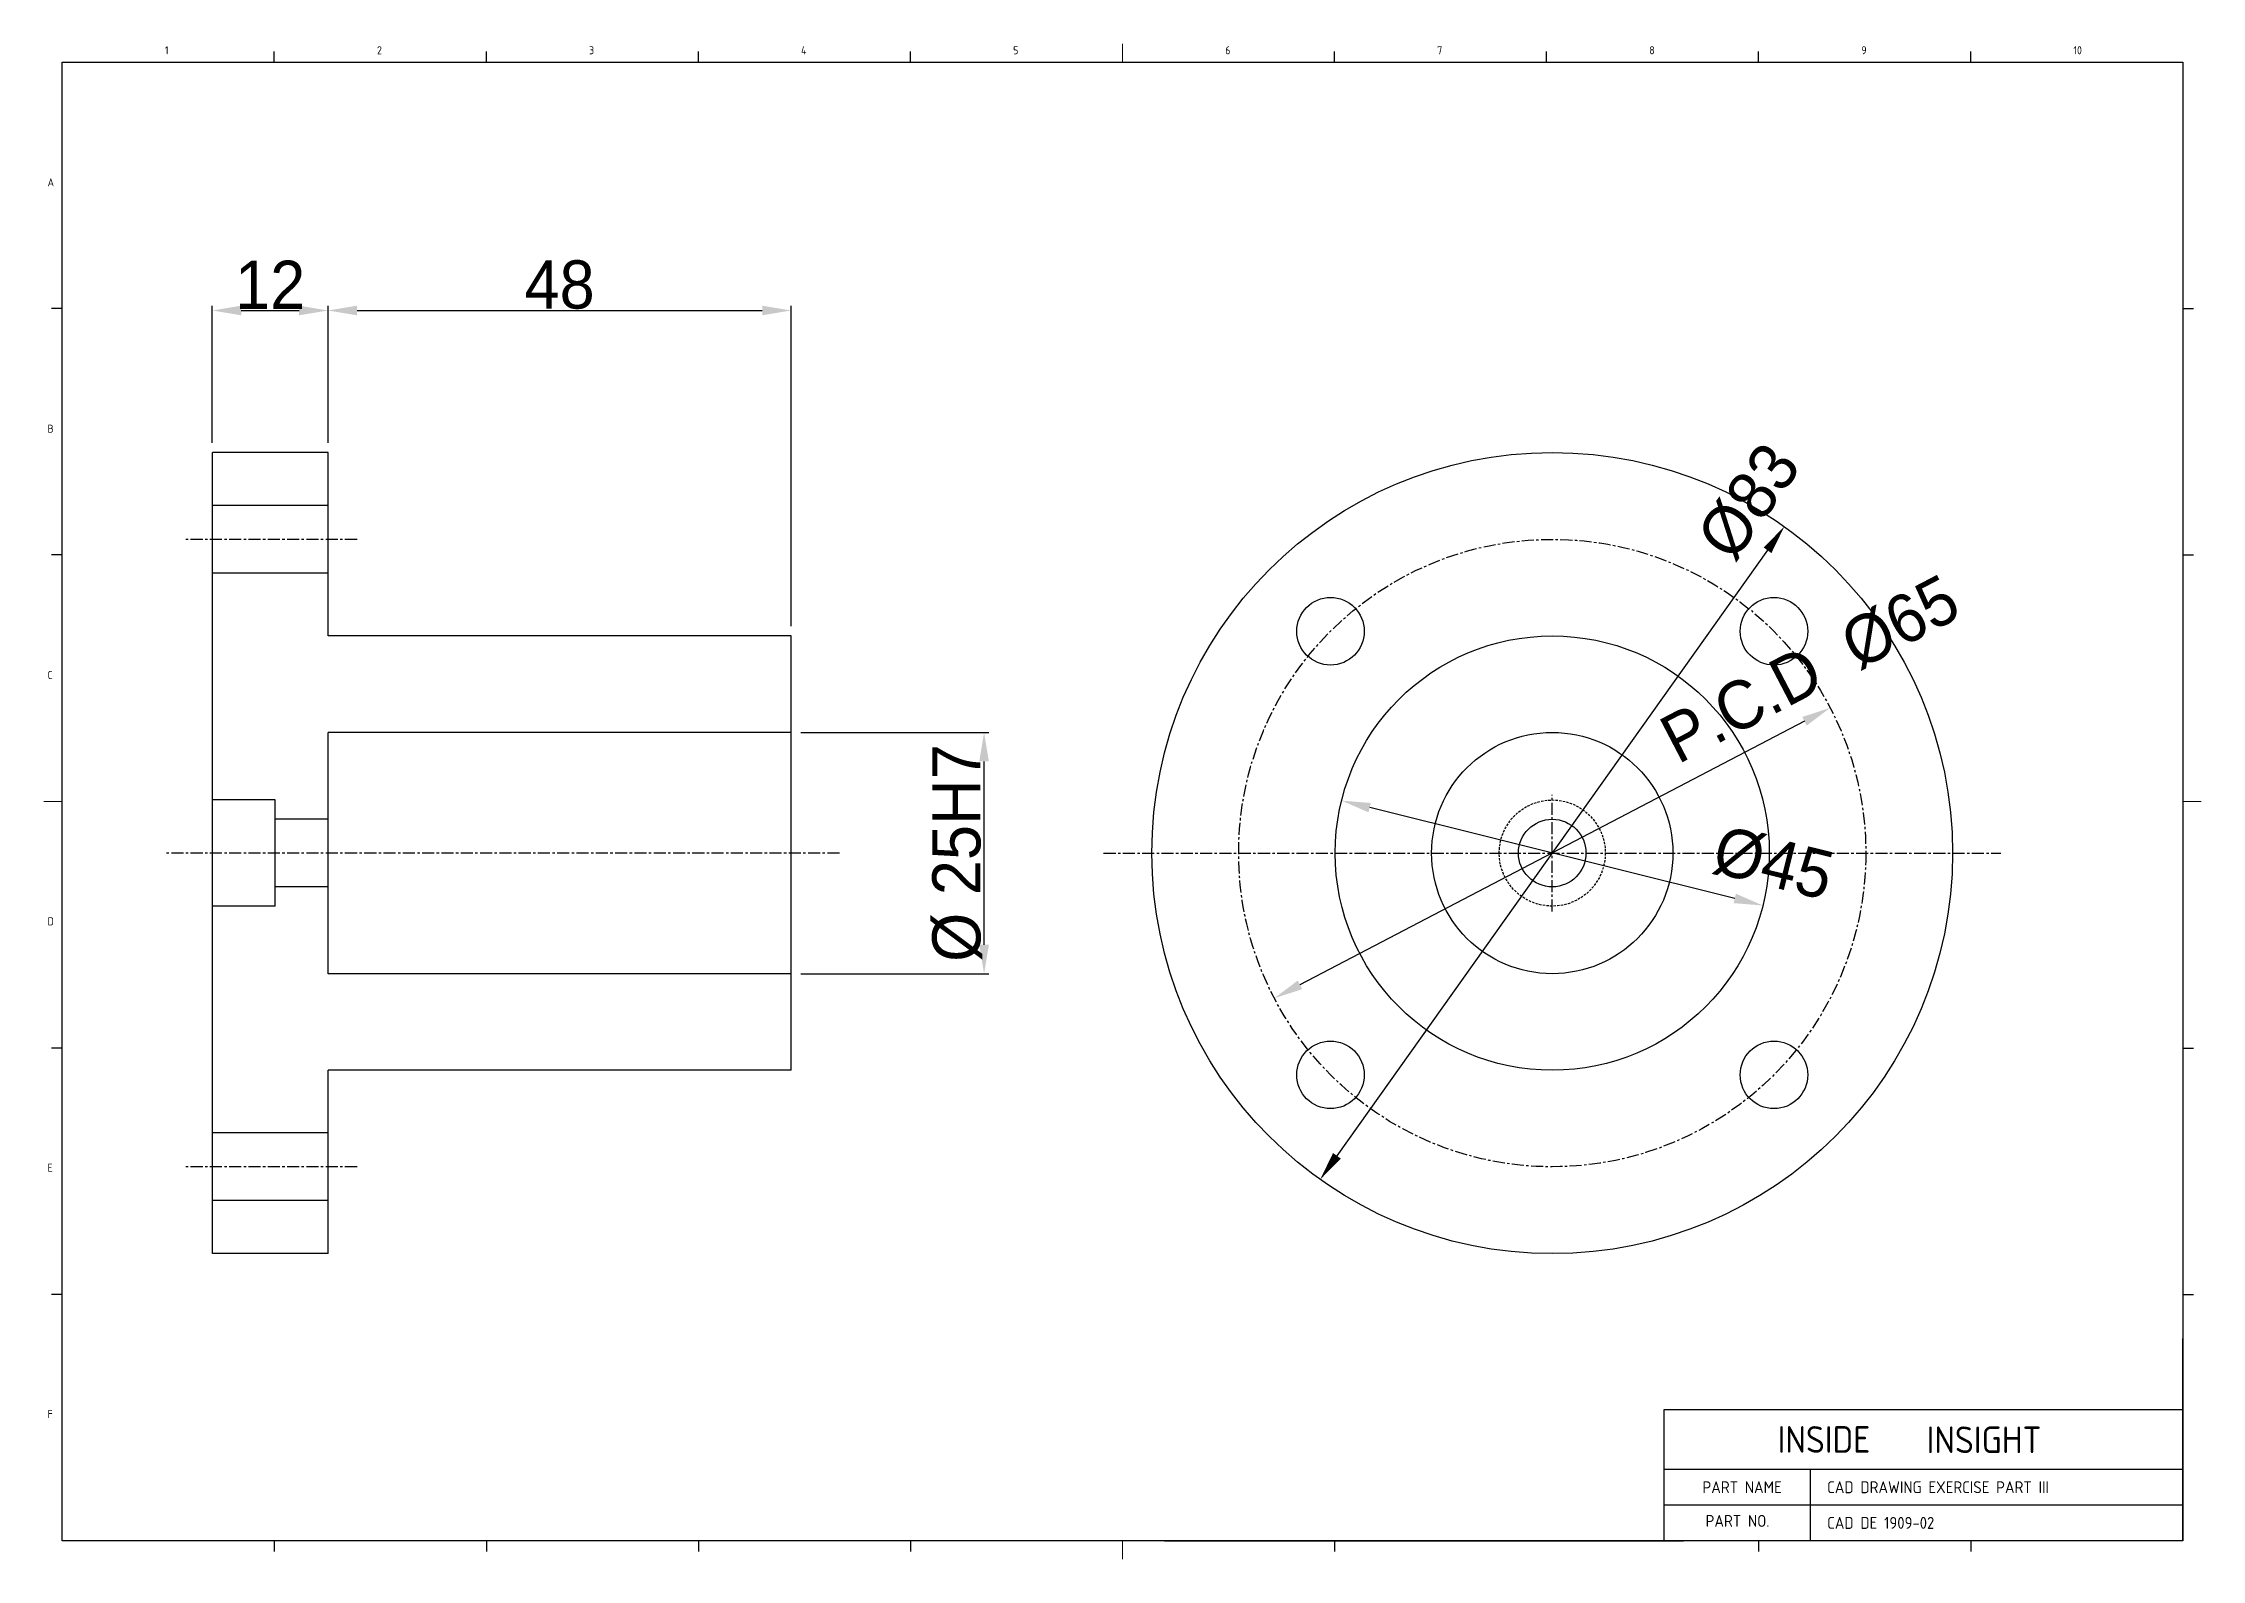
# Model space of a CAD drawing. Header units: inches. Extents: x 328 to 12229, y 132 to 477.
# Drawn here: x 11806.5 to 12030.3, y 133.9 to 291 of the extents above; entities that cross this region are included whole.
import ezdxf

# ---------------------------------------------------------------- set-up
doc = ezdxf.new("R2010")
doc.units = ezdxf.units.IN
doc.header["$MEASUREMENT"] = 0
for name, pattern in [('CENTER', [2, 1.25, -0.25, 0.25, -0.25]), ('D2', [11.2, 8, -0.8, 0.4, -0.8, 0.4, -0.8]), ('HIDDEN', [0.375, 0.25, -0.125])]:
    doc.linetypes.add(name, pattern=pattern)
for name, color, linetype in [('04_Center', 1, 'CENTER'), ('05_Hidden', 252, 'HIDDEN'), ('3', 3, 'D2')]:
    doc.layers.add(name, color=color, linetype=linetype)
doc.layers.add('DIMENSION', color=3, linetype='Continuous', lineweight=25)
doc.styles.add('A', font='GENISO', dxfattribs={"bigfont": 'WHGTXT'})
doc.styles.get("Standard").update_dxf_attribs({"font": 'gulim.ttc'})
doc.dimstyles.new('Copy of Copy of inside insight-1', dxfattribs={"dimscale": 100, "dimtxt": 5, "dimasz": 3, "dimexe": 0.5, "dimexo": 1, "dimgap": 0.09, "dimtad": 1, "dimdec": 0, "dimzin": 0, "dimdsep": 46, "dimtxsty": 'Standard', "dimcen": 0.09, "dimdle": 1, "dimclrd": 3, "dimclre": 3, "dimclrt": 2, "dimadec": 0, "dimazin": 0, "dimtfac": 1, "dimtdec": 0, "dimtofl": 0, "dimtmove": 0, "dimatfit": 3, "dimfxl": 0, "dimtolj": 1, "dimtzin": 0, "dimarcsym": 0})

# ---------------------------------------------------------------- blocks, each defined once
blk = doc.blocks.new('*D812')
at = {"layer": 'Defpoints', "color": 0}
for p in [(11987, 240.96), (11938.89, 173.32)]:
    blk.add_point(p, dxfattribs=at)
at = {"layer": 'DIMENSION', "color": 3, "lineweight": -2}
blk.add_line((11985.26, 238.51), (11940.63, 175.77), dxfattribs=at)
at = {"layer": 'DIMENSION', "color": 3}
for points in [[(11985.66, 238.22), (11984.85, 238.8), (11987, 240.96)], [(11940.22, 176.06), (11941.03, 175.48), (11938.89, 173.32)]]:
    blk.add_solid(points, dxfattribs=at)
at = {"layer": 'DIMENSION', "color": 2, "insert": (11983.33, 243.57), "char_height": 5, "attachment_point": 5, "rotation": 54.5764}
blk.add_mtext('\\A1;{\\Q0;%%c}83', dxfattribs=at)
blk = doc.blocks.new('*D813')
at = {"layer": 'Defpoints', "color": 0}
for p in [(11941.11, 212.57), (11984.78, 201.71)]:
    blk.add_point(p, dxfattribs=at)
at = {"layer": 'DIMENSION', "color": 3, "lineweight": -2}
blk.add_line((11981.86, 202.43), (11944.02, 211.85), dxfattribs=at)
at = {"layer": 'DIMENSION', "color": 3}
for points in [[(11944.14, 212.33), (11943.9, 211.36), (11941.11, 212.57)], [(11981.74, 201.95), (11981.99, 202.92), (11984.78, 201.71)]]:
    blk.add_solid(points, dxfattribs=at)
at = {"layer": 'DIMENSION', "color": 2, "insert": (11985.86, 206.07), "char_height": 5, "attachment_point": 5, "rotation": 346.0264}
blk.add_mtext('\\A1;{\\Q0;%%c}45', dxfattribs=at)
blk = doc.blocks.new('*D818')
at = {"layer": 'Defpoints', "color": 0}
for p in [(11836.05, 263.35), (11824.05, 248.64), (11836.05, 248.64)]:
    blk.add_point(p, dxfattribs=at)
at = {"layer": 'DIMENSION', "color": 3, "lineweight": -2}
for p, q in [((11824.05, 249.64), (11824.05, 263.85)), ((11827.05, 263.35), (11833.05, 263.35)), ((11836.05, 249.64), (11836.05, 263.85))]:
    blk.add_line(p, q, dxfattribs=at)
at = {"layer": 'DIMENSION', "color": 3}
for points in [[(11827.05, 263.85), (11827.05, 262.85), (11824.05, 263.35)], [(11833.05, 262.85), (11833.05, 263.85), (11836.05, 263.35)]]:
    blk.add_solid(points, dxfattribs=at)
at = {"layer": 'DIMENSION', "color": 2, "insert": (11830.05, 266.01), "char_height": 5, "attachment_point": 5}
blk.add_mtext('\\A1;12', dxfattribs=at)
blk = doc.blocks.new('*D827')
at = {"layer": 'Defpoints', "color": 0}
for p in [(11884.05, 263.35), (11836.05, 248.64), (11884.05, 229.64)]:
    blk.add_point(p, dxfattribs=at)
at = {"layer": 'DIMENSION', "color": 3, "lineweight": -2}
for p, q in [((11836.05, 249.64), (11836.05, 263.85)), ((11839.05, 263.35), (11881.05, 263.35)), ((11884.05, 230.64), (11884.05, 263.85))]:
    blk.add_line(p, q, dxfattribs=at)
at = {"layer": 'DIMENSION', "color": 3}
for points in [[(11839.05, 263.85), (11839.05, 262.85), (11836.05, 263.35)], [(11881.05, 262.85), (11881.05, 263.85), (11884.05, 263.35)]]:
    blk.add_solid(points, dxfattribs=at)
at = {"layer": 'DIMENSION', "color": 2, "insert": (11860.05, 266.01), "char_height": 5, "attachment_point": 5}
blk.add_mtext('\\A1;48', dxfattribs=at)
blk = doc.blocks.new('*D835')
at = {"layer": 'Defpoints', "color": 0}
for p in [(11884.05, 219.64), (11904.05, 219.64), (11884.05, 194.64)]:
    blk.add_point(p, dxfattribs=at)
at = {"layer": 'DIMENSION', "color": 3, "lineweight": -2}
for p, q in [((11885.05, 219.64), (11904.55, 219.64)), ((11904.05, 197.64), (11904.05, 216.64)), ((11885.05, 194.64), (11904.55, 194.64))]:
    blk.add_line(p, q, dxfattribs=at)
at = {"layer": 'DIMENSION', "color": 3}
for points in [[(11904.55, 216.64), (11903.55, 216.64), (11904.05, 219.64)], [(11903.55, 197.64), (11904.55, 197.64), (11904.05, 194.64)]]:
    blk.add_solid(points, dxfattribs=at)
at = {"layer": 'DIMENSION', "color": 2, "insert": (11901.27, 207.14), "char_height": 5, "attachment_point": 5, "rotation": 90}
blk.add_mtext('\\A1;Ø 25H7', dxfattribs=at)
blk = doc.blocks.new('*D836')
at = {"layer": 'Defpoints', "color": 0}
for p in [(11991.75, 222.18), (11934.13, 192.1)]:
    blk.add_point(p, dxfattribs=at)
at = {"layer": 'DIMENSION', "color": 3, "lineweight": -2}
blk.add_line((11989.09, 220.79), (11936.79, 193.49), dxfattribs=at)
at = {"layer": 'DIMENSION', "color": 3}
for points in [[(11989.32, 220.35), (11988.86, 221.24), (11991.75, 222.18)], [(11936.56, 193.93), (11937.02, 193.04), (11934.13, 192.1)]]:
    blk.add_solid(points, dxfattribs=at)
at = {"layer": 'DIMENSION', "color": 2, "insert": (11989.67, 226.17), "char_height": 5, "attachment_point": 5, "rotation": 27.5708}
blk.add_mtext('\\A1;P.C.D  {\\Q0;%%c}65', dxfattribs=at)

msp = doc.modelspace()

# ---------------------------------------------------------------- linework, layer by layer
at = {"linetype": 'Continuous'}
for p, q in [((11808.496458, 289.066552), (12028.298058, 289.066552)), ((11808.496458, 135.896632), (11808.496458, 289.066552)), ((12028.298058, 289.066552), (12028.298058, 135.896632)), ((12028.298058, 135.896632), (11808.496458, 135.896632))]:
    msp.add_line(p, q, dxfattribs=at)
for p, q in [((11836.054694, 248.640022), (11824.054694, 248.640022)), ((11824.054694, 165.640022), (11824.054694, 248.640022)), ((11836.054694, 229.640022), (11836.054694, 248.640022)), ((11836.054694, 243.140022), (11824.054694, 243.140022)), ((11836.054694, 236.140022), (11824.054694, 236.140022)), ((11884.054694, 229.640022), (11836.054694, 229.640022)), ((11884.054694, 184.640022), (11884.054694, 229.640022)), ((11836.054694, 194.640022), (11836.054694, 219.640022)), ((11884.054694, 219.640022), (11836.054694, 219.640022)), ((11830.554694, 212.640022), (11824.054694, 212.640022)), ((11830.554694, 201.640022), (11830.554694, 212.640022)), ((11836.054694, 210.640022), (11830.554694, 210.640022)), ((11836.054694, 203.640022), (11830.554694, 203.640022)), ((11830.554694, 201.640022), (11824.054694, 201.640022)), ((11884.054694, 194.640022), (11836.054694, 194.640022)), ((11884.054694, 184.640022), (11836.054694, 184.640022)), ((11836.054694, 165.640022), (11836.054694, 184.640022)), ((11836.054694, 178.140022), (11824.054694, 178.140022)), ((11836.054694, 171.140022), (11824.054694, 171.140022)), ((11836.054694, 165.640022), (11824.054694, 165.640022))]:
    msp.add_line(p, q)
for centre, radius in [((11962.94133, 207.140022), 41.5), ((11939.96036, 230.120992), 3.5), ((11985.922301, 230.120992), 3.5), ((11962.94133, 207.140022), 22.5), ((11962.94133, 207.140022), 12.5), ((11962.94133, 207.140022), 3.5), ((11939.96036, 184.159051), 3.5), ((11985.922301, 184.159051), 3.5)]:
    msp.add_circle(centre, radius)
at = {"layer": '04_Center'}
for p, q in [((11839.054694, 239.640022), (11821.054694, 239.640022)), ((11962.94133, 201.095022), (11962.94133, 213.185022)), ((11889.054694, 207.140022), (11819.054694, 207.140022)), ((11916.44133, 207.140022), (12009.44133, 207.140022)), ((11839.054694, 174.640022), (11821.054694, 174.640022))]:
    msp.add_line(p, q, dxfattribs=at)
msp.add_circle((11962.94133, 207.140022), 32.5, dxfattribs=at)
at = {"layer": '05_Hidden'}
msp.add_circle((11962.94133, 207.140022), 5.5, dxfattribs=at)
at = {"layer": '3', "color": 3, "linetype": 'Continuous'}
for p, q in [((11830.476618, 289.066552), (11830.476618, 290.172472)), ((11852.456778, 289.066552), (11852.456778, 290.172472)), ((11896.417098, 289.066552), (11896.417098, 290.172472)), ((11940.377418, 289.066552), (11940.377418, 290.172472)), ((11962.357578, 289.066552), (11962.357578, 290.172472)), ((11984.337738, 289.066552), (11984.337738, 290.172472)), ((12006.317898, 289.066552), (12006.317898, 290.172472)), ((11808.496458, 263.547448), (11807.390538, 263.547448)), ((12028.298058, 263.547448), (12029.403978, 263.547448)), ((11808.496458, 238.028344), (11807.390538, 238.028344)), ((12028.298058, 238.028344), (12029.403978, 238.028344)), ((11808.496458, 186.93484), (11807.390538, 186.93484)), ((12028.298058, 186.93484), (12029.403978, 186.93484)), ((11808.496458, 161.415736), (11807.390538, 161.415736)), ((12028.298058, 161.415736), (12029.403978, 161.415736)), ((12028.298058, 135.896632), (12028.298058, 156.835844)), ((12028.298058, 149.445534), (11974.513021, 149.445534)), ((11974.513021, 149.445534), (11974.513021, 135.896632)), ((12028.298058, 143.286942), (11974.513021, 143.286942)), ((11989.704215, 135.896632), (11989.704215, 143.286942)), ((12028.298058, 139.591787), (11974.513021, 139.591787)), ((11830.476618, 135.896632), (11830.476618, 134.790712)), ((11852.456778, 135.896632), (11852.456778, 134.790712)), ((11874.436938, 135.896632), (11874.436938, 134.790712)), ((11896.417098, 135.896632), (11896.417098, 134.790712)), ((11922.759864, 135.896632), (11976.544901, 135.896632)), ((11940.377418, 135.896632), (11940.377418, 134.790712)), ((11984.337738, 135.896632), (11984.337738, 134.790712)), ((12006.317898, 135.896632), (12006.317898, 134.790712))]:
    msp.add_line(p, q, dxfattribs=at)
at = {"layer": '3', "linetype": 'Continuous'}
msp.add_line((11874.436938, 289.066552), (11874.436938, 290.172472), dxfattribs=at)
at = {"layer": '3', "color": 3, "linetype": 'Continuous', "const_width": 0.082944}
for points in [[(11918.397258, 289.066552), (11918.397258, 291.001912)], [(11808.496458, 212.481592), (11806.561098, 212.481592)], [(12028.298058, 212.481592), (12030.233418, 212.481592)], [(11918.397258, 135.896632), (11918.397258, 133.961272)]]:
    msp.add_lwpolyline(points, dxfattribs=at)

# ---------------------------------------------------------------- texts
at = {"linetype": 'Continuous', "style": 'A'}
for s, height, p in [('1', 0.82944, (11819.140938, 289.895992)), ('2', 0.82944, (11841.121098, 289.895992)), ('3', 0.82944, (11863.101258, 289.895992)), ('4', 0.82944, (11885.081418, 289.895992)), ('5', 0.82944, (11907.061578, 289.895992)), ('6', 0.82944, (11929.041738, 289.895992)), ('7', 0.82944, (11951.021898, 289.895992)), ('8', 0.82944, (11973.002058, 289.895992)), ('9', 0.82944, (11994.982218, 289.895992)), ('10', 0.82944, (12016.962378, 289.895992)), ('A', 0.82944, (11806.975818, 276.210232)), ('B', 0.82944, (11806.975818, 250.691128)), ('C', 0.82944, (11806.975818, 225.172024)), ('D', 0.82944, (11806.975818, 199.65292)), ('E', 0.82944, (11806.975818, 174.133816)), ('F', 0.82944, (11806.975818, 148.614712)), ('INSIDE', 2.7608215, (11986.306194, 145.008252)), ('INSIGHT', 2.7608215, (12001.74871, 144.973218)), ('PART NAME', 1.2317184, (11978.512724, 140.823505)), ('CAD DRAWING EXERCISE PART III', 1.2317184, (11991.438164, 140.823505)), ('PART NO.', 1.2317184, (11978.838266, 137.333636)), ('CAD DE 1909-02', 1.2317184, (11991.438164, 137.12835))]:
    msp.add_text(s, height=height, dxfattribs=at).set_placement(p)

# ---------------------------------------------------------------- dimensions: what is measured, and where the dimension line sits
at = {"layer": 'DIMENSION'}
for base, p1, p2, picture, middle in [((11836.054694, 263.352366), (11824.054694, 248.640022), (11836.054694, 248.640022), '*D818', (11830.054694, 266.009866)), ((11884.054694, 263.352366), (11836.054694, 248.640022), (11884.054694, 229.640022), '*D827', (11860.054694, 266.007366))]:
    dim = msp.add_linear_dim(base=base, p1=p1, p2=p2, dimstyle='Copy of Copy of inside insight-1', override={"dimscale": 1, "dimlfac": 1, "dimtxsty": 'Standard', "dimsah": 1, "dimtolj": 1}, dxfattribs=at)
    dim.commit()
    dim.dimension.update_dxf_attribs({"geometry": picture, "text_midpoint": middle})
for p1, p2, text, picture, middle in [((11938.887241, 173.322115), (11986.99542, 240.957928), '{\\Q0;%%c}83', '*D812', (11983.328418, 243.566203)), ((11934.132049, 192.097572), (11991.750612, 222.182472), 'P.C.D  {\\Q0;%%c}65', '*D836', (11989.667811, 226.171449)), ((11941.107169, 212.573197), (11984.775492, 201.706846), '{\\Q0;%%c}45', '*D813', (11985.862127, 206.073678))]:
    dim = msp.add_diameter_dim_2p(p1=p1, p2=p2, text=text, dimstyle='Copy of Copy of inside insight-1', override={"dimscale": 1, "dimlfac": 1, "dimtxsty": 'Standard', "dimsah": 1, "dimse1": 1, "dimse2": 1, "dimtmove": 2, "dimtolj": 1}, dxfattribs=at)
    dim.commit()
    dim.dimension.update_dxf_attribs({"geometry": picture, "text_midpoint": middle, "dimtype": 163})
dim = msp.add_linear_dim(base=(11904.054694, 219.640022), p1=(11884.054694, 194.640022), p2=(11884.054694, 219.640022), angle=90, text='Ø <>H7', dimstyle='Copy of Copy of inside insight-1', override={"dimscale": 1, "dimlfac": 1, "dimtxsty": 'Standard', "dimsah": 1, "dimtolj": 1}, dxfattribs=at)
dim.commit()
dim.dimension.update_dxf_attribs({"geometry": '*D835', "text_midpoint": (11901.274694, 207.140022)})

doc.saveas('drawing.dxf')
